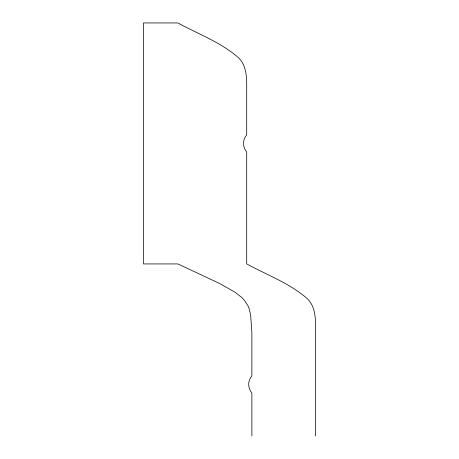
<?xml version="1.0" encoding="UTF-8"?>
<svg xmlns="http://www.w3.org/2000/svg" width="459" height="459" viewBox="0 0 459 459"><rect width="100%" height="100%" fill="white"/><g stroke="black" fill="none" stroke-linecap="round" stroke-linejoin="round"><path stroke-width="0.69" d="M315.562 436.05L315.562 332.775C315.517 320.99 316.452 307.117 306.956 298.35C289.336 283.128 266.96 274.941 246.713 263.925L246.713 152.044C242.45 146.857 242.45 140.018 246.713 134.831L246.713 91.8C246.667 80.015 247.602 66.142 238.106 57.375C220.486 42.153 198.11 33.966 177.862 22.95L143.438 22.95L143.438 263.925L177.862 263.925L219.924 283.639L234.962 292.188L241.658 297.38L244.171 299.979L247.82 305.447L249.065 308.414L250.666 315.081L251.876 332.775L251.876 375.806C247.636 380.999 247.636 387.826 251.876 393.019L251.876 436.05"/></g></svg>
